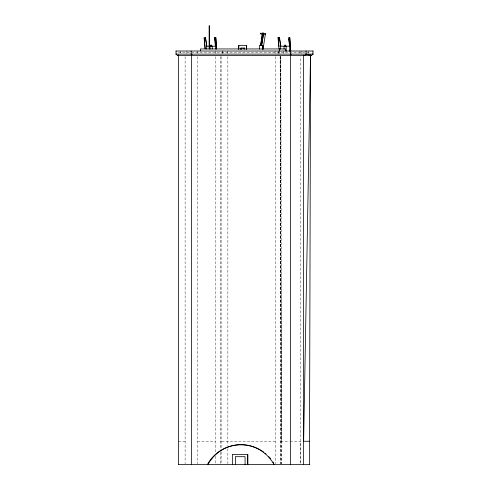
<?xml version="1.0" encoding="UTF-8"?>
<svg xmlns="http://www.w3.org/2000/svg" width="489" height="489" viewBox="0 0 489 489"><rect width="100%" height="100%" fill="white"/><g stroke="black" fill="none" stroke-linecap="round" stroke-linejoin="round"><path stroke-width="0.37" stroke-dasharray="2.44 1.83" d="M178.369 52.775L190.472 52.775M191.419 52.775L310.631 52.775M178.448 441.255L185.111 441.255M197.562 441.255L215.594 441.255M220.466 441.255L221.126 441.255M275.35 441.255L227.862 441.255A6.106 0.336 -0.9 0 1 221.126 441.066M280.802 441.255L289.402 441.573M290.16 441.573L300.772 441.573L300.772 463.81L300.222 56.596M280.154 56.59L281.633 463.798M281.633 441.255L280.814 56.59L280.802 463.798M280.13 56.596L281.523 464.55M308.755 51.021L308.755 54.78M301.841 51.021L301.841 54.78M299.965 51.021L299.965 54.78M283.712 51.021L283.712 54.78M280.839 56.596L280.839 463.786M279.017 51.021L279.017 54.78M278.993 51.021L278.993 54.78M278.296 51.021L278.327 54.78M275.35 56.59L275.35 463.798M275.093 51.021L275.093 54.78M227.862 56.59L227.862 445.766M227.862 448.768L227.862 463.798M227.721 51.021L227.721 54.78M222.923 51.021L222.923 54.78M222.263 51.021L222.263 54.78M221.126 56.59L221.126 448.768M221.126 451.775L221.126 463.798M220.466 56.59L220.466 449.519M220.466 452.527L220.466 463.798M215.594 56.59L215.594 453.279M215.594 456.286L215.594 463.798M215.46 51.021L215.46 54.78M197.562 56.59L197.562 463.798M197.422 51.021L197.422 54.78M186.914 51.021L186.914 54.78M185.111 56.59L185.111 463.798M180.264 51.021L180.264 54.78"/><path stroke-width="0.73" d="M309.47 464.55L310.558 55.068M310.527 55.068L303.638 441.255L309.47 441.255M260.282 33.772C260.227 32.353 260.637 35.171 262.434 34.096M260.564 45.434L262.349 34.096M260.649 45.434L262.318 34.805M261.584 45.434L263.449 34.096L261.67 45.434M263.033 49.346L265.331 34.401M265.637 33.802L265.46 34.426L265.637 33.802L263.467 33.472L263.467 33.081M191.352 55.453L192.03 54.114M290.472 55.453L291.151 54.114M304.592 55.453L306.028 54.114L306.028 51.021M312.489 54.114L313.052 54.114L311.53 55.453L306.028 54.114M178.797 55.116L177.483 55.453L176.095 54.114M209.158 25.972L209.616 25.972M209.121 26.051L209.653 26.051M262.532 33.081L262.446 33.472L262.446 33.081L263.547 33.081L263.467 33.472M205.368 37.592L206.719 46.192L210.979 46.192L210.979 45.184M215.912 46.192L211.474 46.192L211.474 45.184M279.335 37.592L280.686 46.192L284.946 46.192M289.879 46.192L285.435 46.192L285.435 45.184M244.421 48.026L240.881 48.026L240.881 49.383M175.948 51.021L313.046 51.021M175.948 54.114L313.046 54.114M177.397 55.453L311.597 55.453M178.369 464.55L309.775 464.55M260.38 33.148L262.532 33.472M263.369 34.096L265.539 34.426M280.827 46.192L279.476 37.592L278.033 37.592L279.048 48.979M206.859 46.192L205.508 37.592L204.066 37.592L205.08 48.979M288.889 39.022L289.757 46.192M214.75 37.592L215.79 46.192M278.174 37.592L278.987 46.7M204.274 38.35L204.616 42.146M204.75 43.662L205.154 48.222M290.772 51.259L289.836 37.592L288.571 37.592L289.616 46.192L289.616 51.314M289.696 37.592L290.631 51.259M216.651 48.979L215.869 37.592L214.61 37.592L215.649 49.12M215.728 37.592L216.511 48.979M312.972 51.021L312.972 54.114M303.638 55.068L303.638 464.55M290.545 55.068L290.545 464.55M290.362 51.021L290.362 54.114M286.193 46.192L286.193 51.314M285.698 46.192L285.698 45.184L284.684 45.184L284.684 46.192M285.686 50.862L285.686 48.949L200.392 48.949L200.392 50.862M284.06 46.192L284.06 49.12M280.686 46.192L280.686 49.12M279.604 48.949L279.604 50.862M262.856 49.102L262.856 45.434L259.378 45.434L259.378 49.102M262.562 45.434L262.562 49.102M247.862 464.55L247.862 454.379L232.367 454.379L232.367 464.55M247.642 454.379L247.642 464.55M246.67 49.181L246.67 45.587L238.62 45.587L238.62 49.181M246.444 45.587L246.444 49.181M245.068 464.55L245.068 456.683L235.368 456.683L235.368 464.55M244.194 48.026L244.194 49.383M241.108 48.026L241.108 49.383M238.846 45.587L238.846 49.181M212.226 46.192L212.226 49.12M211.737 46.192L211.737 45.184L210.716 45.184L210.716 46.192M210.093 46.192L210.093 49.12M209.622 48.949L209.622 26.443L209.121 26.443L209.151 48.949M206.719 46.192L206.719 49.12M191.492 55.068L191.492 464.55M191.15 51.021L191.15 54.114M178.448 55.068L178.448 464.55M176.04 51.021L176.04 54.114M207.929 464.55A38.203 37.977 -90 0 1 263.705 452.136M264.904 453.058A38.203 37.977 -90 0 1 266.059 454.018M268.773 456.628A38.203 37.977 -90 0 1 270.753 458.902M272.972 461.958A38.203 37.977 -90 0 1 273.773 463.242M207.397 464.55A38.203 37.977 -90 0 1 273.993 464.55"/></g></svg>
